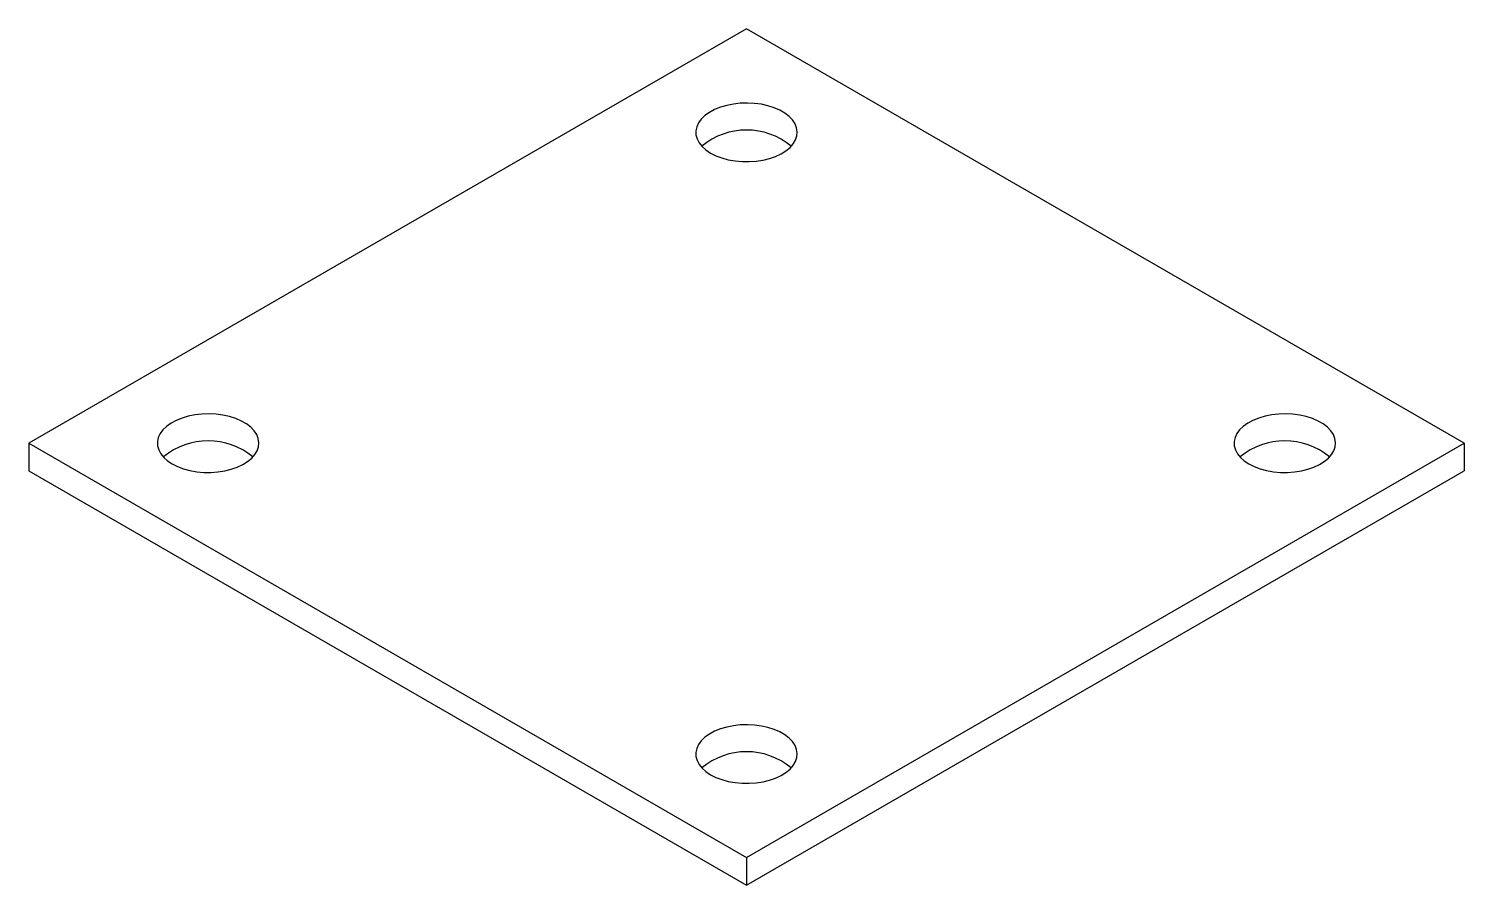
# Paper-space layout '_等轴测' of a CAD drawing. Header units: millimetres. Extents: x -42.4 to 42.4, y -24.5 to 26.1.
import ezdxf

# ---------------------------------------------------------------- set-up
doc = ezdxf.new("R2010")
doc.units = ezdxf.units.MM

psp = doc.layouts.new('_等轴测')

# ---------------------------------------------------------------- linework, layer by layer
at = {"color": 7, "linetype": 'Continuous', "lineweight": 25}
for p, q in [((0, 26.125), (-42.426, 1.633)), ((42.426, 1.633), (0, 26.125)), ((-42.426, 1.633), (-42.426, 0)), ((-42.426, 1.633), (0, -22.859)), ((0, -22.859), (42.426, 1.633)), ((42.426, 1.633), (42.426, 0)), ((-42.426, 0), (0, -24.492)), ((0, -24.492), (42.426, 0)), ((0, -22.859), (0, -24.492))]:
    psp.add_line(p, q, dxfattribs=at)
at = {"color": 7, "linetype": 'Continuous', "lineweight": 25, "flags": 128}
for points in [[(-2.121, 18.778), (-1.805, 18.619), (-1.454, 18.488), (-1.075, 18.385), (-0.675, 18.315), (-0.261, 18.277), (0.157, 18.273), (0.572, 18.302), (0.977, 18.365), (1.362, 18.459), (1.721, 18.584), (2.046, 18.736), (2.331, 18.912), (2.572, 19.11), (2.762, 19.326), (2.898, 19.554), (2.978, 19.791), (3, 20.032), (2.963, 20.273), (2.869, 20.509), (2.719, 20.734), (2.516, 20.946), (2.264, 21.138), (1.968, 21.309), (1.634, 21.455), (1.268, 21.572), (0.877, 21.658), (0.469, 21.713), (0.052, 21.734), (-0.366, 21.721), (-0.776, 21.675), (-1.172, 21.596), (-1.545, 21.487), (-1.888, 21.348), (-2.194, 21.183), (-2.457, 20.996), (-2.673, 20.789), (-2.837, 20.566), (-2.945, 20.333), (-2.996, 20.093), (-2.989, 19.851), (-2.923, 19.613), (-2.801, 19.382), (-2.624, 19.163), (-2.396, 18.96), (-2.121, 18.778)], [(-33.941, 0.408), (-33.625, 0.25), (-33.274, 0.118), (-32.895, 0.016), (-32.495, -0.054), (-32.081, -0.092), (-31.663, -0.096), (-31.247, -0.067), (-30.843, -0.004), (-30.458, 0.09), (-30.099, 0.214), (-29.774, 0.366), (-29.488, 0.543), (-29.248, 0.741), (-29.058, 0.956), (-28.922, 1.185), (-28.842, 1.422), (-28.82, 1.663), (-28.857, 1.904), (-28.951, 2.139), (-29.101, 2.365), (-29.304, 2.576), (-29.556, 2.769), (-29.852, 2.94), (-30.186, 3.086), (-30.552, 3.203), (-30.943, 3.289), (-31.351, 3.344), (-31.767, 3.365), (-32.185, 3.352), (-32.596, 3.306), (-32.992, 3.227), (-33.365, 3.118), (-33.708, 2.979), (-34.014, 2.814), (-34.277, 2.626), (-34.493, 2.419), (-34.656, 2.197), (-34.765, 1.964), (-34.816, 1.724), (-34.808, 1.482), (-34.743, 1.243), (-34.621, 1.012), (-34.444, 0.793), (-34.216, 0.591), (-33.941, 0.408)], [(29.698, 0.408), (30.014, 0.25), (30.365, 0.118), (30.745, 0.016), (31.145, -0.054), (31.558, -0.092), (31.977, -0.096), (32.392, -0.067), (32.797, -0.004), (33.182, 0.09), (33.541, 0.214), (33.866, 0.366), (34.151, 0.543), (34.391, 0.741), (34.581, 0.956), (34.718, 1.185), (34.797, 1.422), (34.819, 1.663), (34.783, 1.904), (34.689, 2.139), (34.539, 2.365), (34.336, 2.576), (34.084, 2.769), (33.788, 2.94), (33.454, 3.086), (33.088, 3.203), (32.697, 3.289), (32.289, 3.344), (31.872, 3.365), (31.454, 3.352), (31.043, 3.306), (30.648, 3.227), (30.275, 3.118), (29.932, 2.979), (29.626, 2.814), (29.362, 2.626), (29.147, 2.419), (28.983, 2.197), (28.875, 1.964), (28.824, 1.724), (28.831, 1.482), (28.897, 1.243), (29.019, 1.012), (29.196, 0.793), (29.424, 0.591), (29.698, 0.408)], [(-2.121, -17.961), (-1.805, -18.119), (-1.454, -18.251), (-1.075, -18.353), (-0.675, -18.424), (-0.261, -18.461), (0.157, -18.466), (0.572, -18.436), (0.977, -18.374), (1.362, -18.279), (1.721, -18.155), (2.046, -18.003), (2.331, -17.826), (2.572, -17.628), (2.762, -17.413), (2.898, -17.184), (2.978, -16.947), (3, -16.706), (2.963, -16.465), (2.869, -16.23), (2.719, -16.004), (2.516, -15.793), (2.264, -15.6), (1.968, -15.429), (1.634, -15.284), (1.268, -15.166), (0.877, -15.08), (0.469, -15.026), (0.052, -15.005), (-0.366, -15.017), (-0.776, -15.063), (-1.172, -15.142), (-1.545, -15.252), (-1.888, -15.39), (-2.194, -15.555), (-2.457, -15.743), (-2.673, -15.95), (-2.837, -16.172), (-2.945, -16.406), (-2.996, -16.645), (-2.989, -16.887), (-2.923, -17.126), (-2.801, -17.357), (-2.624, -17.576), (-2.396, -17.778), (-2.121, -17.961)]]:
    psp.add_lwpolyline(points, dxfattribs=at)
at = {"color": 7, "linetype": 'Continuous', "lineweight": 25}
for centre in [(0, 15.996), (-31.82, -2.373), (31.82, -2.373), (0, -20.743)]:
    psp.add_arc(centre, 4.144, 50.32971, 129.67029, dxfattribs=at)

doc.saveas('drawing.dxf')
